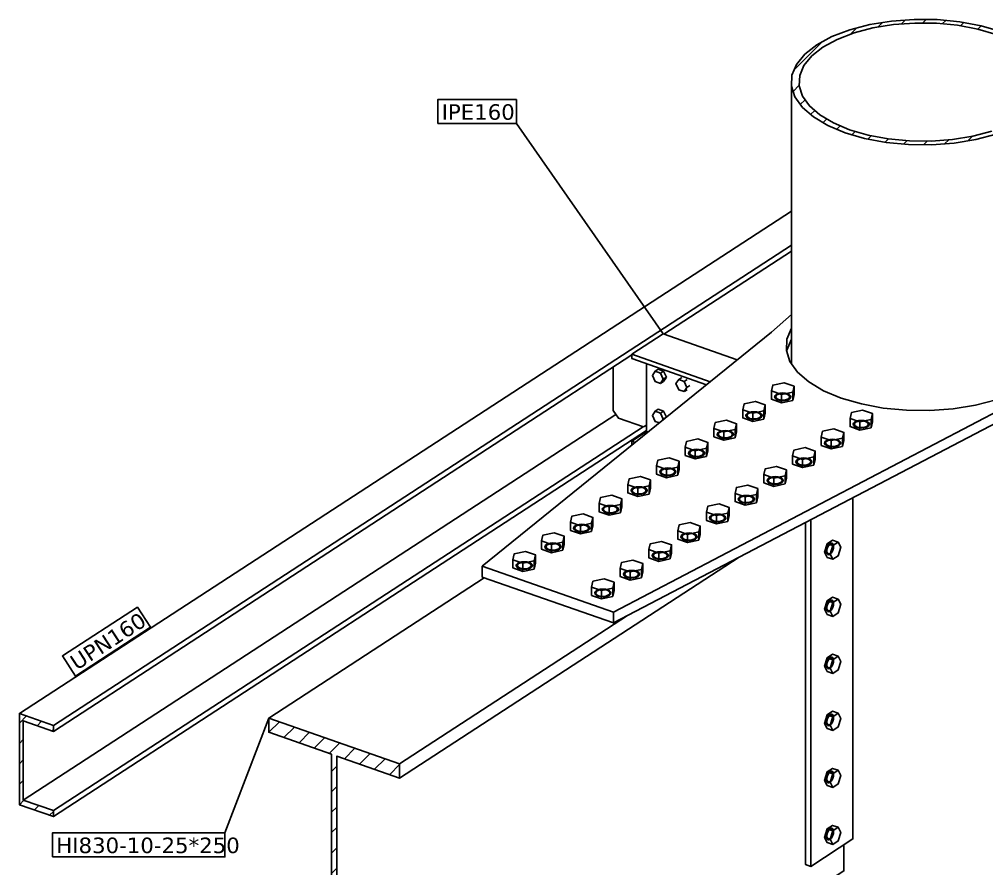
# Model space of a CAD drawing. Header units: millimetres. Extents: x 15962 to 71432, y 9666 to 72266.
# Drawn here: x 27604 to 29095, y 38622 to 39931 of the extents above; entities that cross this region are included whole.
import ezdxf

# ---------------------------------------------------------------- set-up
doc = ezdxf.new("R2010")
doc.units = ezdxf.units.MM
doc.header["$LTSCALE"] = 2
doc.styles.add('Arial Narrow', font='verdana.ttf', dxfattribs={"height": 0.2})

msp = doc.modelspace()

# ---------------------------------------------------------------- hatches: boundary and pattern name
at = {"linetype": 'Continuous'}
h = msp.add_hatch(dxfattribs=at)
h.set_pattern_fill('', scale=7, style=0, pattern_type=0)
h.set_pattern_definition([(45, (29086.616, 39921.609), (-15.7154, 15.7154), [])])
h.paths.add_polyline_path([(29116.8672, 39912.8497), (29086.616, 39921.6089), (29053.6367, 39927.7284), (29018.9313, 39931.0224), (28983.5545, 39931.3907), (28948.5811, 39928.8222), (28915.0738, 39923.3949), (28884.0506, 39915.2737), (28856.4542, 39904.7054), (28833.1231, 39892.011), (28814.7662, 39877.5764), (28801.9412, 39861.84), (28795.0379, 39845.2801), (28794.266, 39828.3997), (28799.6489, 39811.7118), (28811.0231, 39795.7235), (28828.043, 39780.9205), (28850.1915, 39767.7527), (28876.7955, 39756.62), (28907.0468, 39747.8609), (28940.0261, 39741.7413), (28974.7314, 39738.4474), (29010.1082, 39738.079), (29045.0816, 39740.6475), (29078.589, 39746.0748), (29109.6121, 39754.196), (29137.2085, 39764.7644), (29160.5396, 39777.4587), (29178.8965, 39791.8934), (29191.7215, 39807.6297), (29198.6248, 39824.1897), (29199.3967, 39841.07), (29194.0138, 39857.7579), (29182.6396, 39873.7462), (29165.6197, 39888.5492), (29143.4712, 39901.717)])
h.paths.add_polyline_path([(29155.6421, 39885.368), (29171.6559, 39871.4401), (29182.3577, 39856.3969), (29187.4224, 39840.6955), (29186.6961, 39824.813), (29180.2009, 39809.232), (29168.1341, 39794.4259), (29150.8623, 39780.8445), (29128.9104, 39768.9005), (29102.9453, 39758.9569), (29073.756, 39751.3158), (29042.2294, 39746.2093), (29009.3234, 39743.7927), (28976.0378, 39744.1392), (28943.384, 39747.2385), (28912.3542, 39752.9963), (28883.8912, 39761.2377), (28858.8599, 39771.7122), (28838.0207, 39784.1017), (28822.0069, 39798.0296), (28811.305, 39813.0728), (28806.2403, 39828.7742), (28806.9666, 39844.6567), (28813.4618, 39860.2377), (28825.5287, 39875.0439), (28842.8004, 39888.6252), (28864.7524, 39900.5692), (28890.7174, 39910.5128), (28919.9067, 39918.1539), (28951.4334, 39923.2604), (28984.3394, 39925.6771), (29017.6249, 39925.3305), (29050.2787, 39922.2312), (29081.3085, 39916.4734), (29109.7715, 39908.2321), (29134.8029, 39897.7575)])
h = msp.add_hatch(dxfattribs=at)
h.set_pattern_fill('', scale=7, style=0, pattern_type=0)
h.set_pattern_definition([(45, (27604.44, 38721.022), (-15.7154, 15.7154), [])])
h.paths.add_polyline_path([(27604.4398, 38861.6324), (27604.4398, 38721.0217), (27656.8587, 38702.682), (27656.8587, 38711.9096), (27610.4881, 38728.1332), (27610.4881, 38850.2887), (27656.8587, 38834.0652), (27656.8587, 38843.2928)])
h = msp.add_hatch(dxfattribs=at)
h.set_pattern_fill('', scale=7, style=0, pattern_type=0)
h.set_pattern_definition([(45, (27988.857, 38832.595), (-15.71545, 15.71545), [])])
h.paths.add_polyline_path([(27988.8575, 38854.5658), (27988.8575, 38832.5953), (28085.6308, 38798.7375), (28085.6308, 38113.2602), (27988.8575, 38147.118), (27988.8575, 38125.1476), (28190.4686, 38054.6104), (28190.4686, 38076.5808), (28093.6953, 38110.4387), (28093.6953, 38795.916), (28190.4686, 38762.0582), (28190.4686, 38784.0286)])

# ---------------------------------------------------------------- linework, layer by layer
at = {"color": 2, "linetype": 'Continuous'}
for p, q in [((28794.266, 39400.827), (28794.266, 39828.3997)), ((27656.8587, 38843.2928), (28794.266, 39583.4748)), ((28597.7995, 39446.3942), (28794.266, 39574.2472)), ((28596.6439, 39446.8002), (28710.809, 39406.6858)), ((27656.8587, 38834.0652), (28548.1564, 39414.0883)), ((27656.8587, 38711.9096), (28565.8654, 39303.4571)), ((27656.8587, 38702.682), (28570.9219, 39297.5201)), ((28548.1564, 39275.0424), (28548.1564, 39281.1389)), ((28824.0192, 39160.2412), (28824.0192, 38625.9715)), ((28190.4686, 38784.0286), (28541.6895, 39012.59))]:
    msp.add_line(p, q, dxfattribs=at)
at = {"color": 7, "linetype": 'Continuous'}
for p, q in [((28597.2562, 39389.177), (28592.573, 39386.1294)), ((28601.4466, 39379.8016), (28597.2562, 39389.177)), ((28601.4466, 39379.8016), (28596.7634, 39376.754)), ((28620.4822, 39376.3649), (28625.1172, 39379.3812)), ((28628.863, 39373.4327), (28633.4854, 39376.4408)), ((28628.863, 39357.614), (28633.4854, 39360.6221)), ((28637.6696, 39367.0613), (28633.0534, 39364.0573)), ((28796.2023, 39344.1984), (28796.2023, 39356.9588)), ((28796.2023, 39344.1984), (28778.7743, 39340.525)), ((28751.9412, 39315.3078), (28751.9412, 39328.0682)), ((28601.2936, 39318.0492), (28601.4466, 39318.2844)), ((28751.9412, 39315.3078), (28734.5132, 39311.6344)), ((28917.2965, 39301.9592), (28917.2965, 39314.7197)), ((28707.6801, 39286.4172), (28707.6801, 39299.1776)), ((28917.2965, 39301.9592), (28899.8686, 39298.2859)), ((28707.6801, 39286.4172), (28690.2521, 39282.7438)), ((28873.0354, 39273.0686), (28873.0354, 39285.8291)), ((28663.419, 39257.5266), (28663.419, 39270.287)), ((28873.0354, 39273.0686), (28855.6075, 39269.3953)), ((28663.419, 39257.5266), (28645.991, 39253.8532)), ((28828.7743, 39244.1781), (28828.7743, 39256.9385)), ((28619.1579, 39228.636), (28619.1579, 39241.3964)), ((28828.7743, 39244.1781), (28811.3464, 39240.5047)), ((28619.1579, 39228.636), (28601.7299, 39224.9626)), ((28784.5132, 39215.2875), (28784.5132, 39228.0479)), ((28574.8967, 39199.7454), (28574.8967, 39212.5059)), ((28784.5132, 39215.2875), (28767.0852, 39211.6141)), ((28574.8967, 39199.7454), (28557.4688, 39196.072)), ((28740.2521, 39186.3969), (28740.2521, 39199.1573)), ((28530.6356, 39170.8548), (28530.6356, 39183.6153)), ((28740.2521, 39186.3969), (28722.8241, 39182.7235)), ((28530.6356, 39170.8548), (28513.2077, 39167.1815)), ((28695.991, 39157.5063), (28695.991, 39170.2667)), ((28486.3745, 39141.9642), (28486.3745, 39154.7247)), ((28695.991, 39157.5063), (28678.563, 39153.8329)), ((28486.3745, 39141.9642), (28468.9466, 39138.2909)), ((28651.7299, 39128.6157), (28651.7299, 39141.3761)), ((28442.1134, 39113.0737), (28442.1134, 39125.8341)), ((28651.7299, 39128.6157), (28634.3019, 39124.9423)), ((28442.1134, 39113.0737), (28424.6855, 39109.4003)), ((28607.4688, 39099.7251), (28590.0408, 39096.0517)), ((28607.4688, 39099.7251), (28607.4688, 39112.4855)), ((28853.9073, 39107.0673), (28858.0041, 39099.1875)), ((28397.8523, 39084.1831), (28380.4244, 39080.5097)), ((28397.8523, 39084.1831), (28397.8523, 39096.9435)), ((28563.2077, 39070.8345), (28545.7797, 39067.1611)), ((28563.2077, 39070.8345), (28563.2077, 39083.5949)), ((28518.9466, 39041.9439), (28518.9466, 39054.7043)), ((28518.9466, 39041.9439), (28501.5186, 39038.2705)), ((28853.9073, 39019.1856), (28858.0041, 39011.3058)), ((28853.9073, 38931.3039), (28858.0041, 38923.4241)), ((28853.9073, 38843.4222), (28858.0041, 38835.5424)), ((28853.9073, 38755.5405), (28858.0041, 38747.6607)), ((28853.9073, 38667.6588), (28858.0041, 38659.779))]:
    msp.add_line(p, q, dxfattribs=at)
at = {"color": 2, "linetype": 'Continuous'}
for points in [[(29109.6121, 39754.196), (29078.589, 39746.0748), (29045.0816, 39740.6475), (29010.1082, 39738.079), (28974.7314, 39738.4474), (28940.0261, 39741.7413), (28907.0468, 39747.8609), (28876.7955, 39756.62), (28850.1915, 39767.7527), (28828.043, 39780.9205), (28811.0231, 39795.7235), (28799.6489, 39811.7118), (28794.266, 39828.3997), (28795.0379, 39845.2801), (28801.9412, 39861.84), (28814.7662, 39877.5764), (28833.1231, 39892.011), (28856.4542, 39904.7054), (28884.0506, 39915.2737), (28915.0738, 39923.3949), (28948.5811, 39928.8222), (28983.5545, 39931.3907), (29018.9313, 39931.0224), (29053.6367, 39927.7284), (29086.616, 39921.6089), (29116.8672, 39912.8497)], [(29109.7715, 39908.2321), (29081.3085, 39916.4734), (29050.2787, 39922.2312), (29017.6249, 39925.3305), (28984.3394, 39925.6771), (28951.4334, 39923.2604), (28919.9067, 39918.1539), (28890.7174, 39910.5128), (28864.7524, 39900.5692), (28842.8004, 39888.6252), (28825.5287, 39875.0439), (28813.4618, 39860.2377), (28806.9666, 39844.6567), (28806.2403, 39828.7742), (28811.305, 39813.0728), (28822.0069, 39798.0296), (28838.0207, 39784.1017), (28858.8599, 39771.7122), (28883.8912, 39761.2377), (28912.3542, 39752.9963), (28943.384, 39747.2385), (28976.0378, 39744.1392), (29009.3234, 39743.7927), (29042.2294, 39746.2093), (29073.756, 39751.3158), (29102.9453, 39758.9569)], [(29199.3967, 39694.6568), (29468.4008, 39837.3622), (29670.012, 39766.825), (29179.526, 39362.8596), (28519.7808, 39017.8298), (28519.7808, 39001.1323), (29179.526, 39346.1621)], [(28519.7808, 39017.8298), (28317.7174, 39088.5357), (28763.3085, 39449.1765), (28794.266, 39476.2754)], [(28596.6439, 39446.8002), (28548.1564, 39415.2464), (28668.9464, 39372.8042)], [(28794.266, 39455.2378), (28787.2593, 39438.4299), (28786.4684, 39421.1337), (28791.9839, 39404.0348), (28803.6383, 39387.6527), (28821.0774, 39372.4851), (28843.7713, 39358.9929), (28871.0306, 39347.5861), (28902.027, 39338.6112), (28935.8186, 39332.3409), (28971.3787, 39328.9658), (29007.6269, 39328.5884), (29043.4617, 39331.2202), (29077.7944, 39336.7812), (29109.5817, 39345.1024), (29137.8578, 39355.931), (29161.7635, 39368.938), (29180.5726, 39383.7282), (29193.7134, 39399.8522), (29200.7868, 39416.82), (29201.5777, 39434.1161), (29199.3967, 39440.8775)], [(28787.1371, 39419.0605), (28787.2593, 39421.7323), (28794.266, 39438.5403)], [(28548.1564, 39415.2464), (28548.1564, 39408.7431), (28663.3436, 39368.2696)], [(28570.9219, 39400.744), (28570.9219, 39295.9538), (28573.0637, 39295.2012)], [(28570.9219, 39305.7024), (28566.2686, 39303.316), (28527.5593, 39316.8592), (28519.4948, 39328.4688), (28519.4948, 39395.4365)], [(28570.9219, 39295.9538), (28548.1564, 39281.1389), (28553.4087, 39279.2934)], [(28815.9548, 39156.0237), (28815.9548, 38628.793), (28824.0192, 38625.9715), (28889.0633, 38668.2998), (28889.0633, 39194.2576)], [(28519.7808, 39001.1323), (28317.7174, 39071.8382), (28317.7174, 39088.5357)], [(28190.4686, 38762.0582), (28093.6953, 38795.916), (28093.6953, 38110.4387), (28190.4686, 38076.5808), (28190.4686, 38054.6104), (27988.8575, 38125.1476), (27988.8575, 38147.118), (28085.6308, 38113.2602), (28085.6308, 38798.7375), (27988.8575, 38832.5953), (27988.8575, 38854.5658), (28320.9779, 39070.6973)], [(27610.4881, 38728.1332), (27610.4881, 38850.2887), (27656.8587, 38834.0652), (27656.8587, 38843.2928), (27604.4398, 38861.6324)], [(28093.6953, 38110.4387), (28875.0858, 38618.9383), (28875.0858, 38659.2037)]]:
    msp.add_lwpolyline(points, dxfattribs=at)
at = {"color": 7, "linetype": 'Continuous'}
for points in [[(28592.573, 39370.3107), (28584.1922, 39373.2429), (28580.0018, 39382.6183), (28584.1922, 39389.0616), (28592.573, 39386.1294), (28596.7634, 39376.754)], [(28628.863, 39357.614), (28620.4822, 39360.5462), (28616.2918, 39369.9216), (28620.4822, 39376.3649), (28628.863, 39373.4327), (28633.0534, 39364.0573)], [(28778.7743, 39353.2854), (28763.3933, 39358.6505), (28765.4402, 39367.689), (28782.8682, 39371.3624), (28798.2492, 39365.9973), (28796.2023, 39356.9588)], [(28788.1981, 39354.3786), (28790.9554, 39353.0552), (28792.7207, 39351.39), (28793.3212, 39349.546), (28792.6981, 39347.7038), (28790.9124, 39346.0436), (28788.139, 39344.7279), (28784.6492, 39343.8856), (28780.7847, 39343.599), (28776.9238, 39343.8963), (28773.4444, 39344.7484), (28770.6871, 39346.0718), (28768.9218, 39347.7369), (28768.3213, 39349.5809), (28768.9444, 39351.4232), (28770.7301, 39353.0834), (28773.5035, 39354.3991), (28776.9933, 39355.2414), (28780.8578, 39355.5279), (28784.7187, 39355.2306)], [(28785.2659, 39344.7623), (28779.6395, 39344.3451), (28774.3296, 39345.3262), (28770.7592, 39347.4427), (28769.8849, 39350.1274), (28771.941, 39352.661), (28776.3765, 39354.3647), (28782.003, 39354.7818), (28787.3129, 39353.8008), (28790.8833, 39351.6843), (28791.7576, 39348.9996), (28789.7015, 39346.4659)], [(28734.5132, 39324.3948), (28719.1322, 39329.7599), (28721.1791, 39338.7984), (28738.6071, 39342.4718), (28753.9881, 39337.1067), (28751.9412, 39328.0682)], [(28743.937, 39325.488), (28746.6943, 39324.1646), (28748.4596, 39322.4994), (28749.0601, 39320.6555), (28748.437, 39318.8132), (28746.6513, 39317.153), (28743.8779, 39315.8373), (28740.3881, 39314.995), (28736.5236, 39314.7084), (28732.6627, 39315.0057), (28729.1833, 39315.8578), (28726.426, 39317.1812), (28724.6607, 39318.8464), (28724.0602, 39320.6903), (28724.6833, 39322.5326), (28726.4689, 39324.1928), (28729.2424, 39325.5085), (28732.7322, 39326.3508), (28736.5967, 39326.6373), (28740.4576, 39326.34)], [(28741.0048, 39315.8717), (28735.3783, 39315.4545), (28730.0685, 39316.4356), (28726.4981, 39318.5521), (28725.6238, 39321.2368), (28727.6799, 39323.7704), (28732.1154, 39325.4741), (28737.7419, 39325.8913), (28743.0518, 39324.9102), (28746.6222, 39322.7937), (28747.4965, 39320.109), (28745.4404, 39317.5754)], [(28899.8686, 39311.0463), (28884.4875, 39316.4114), (28886.5345, 39325.4498), (28903.9624, 39329.1232), (28919.3435, 39323.7581), (28917.2965, 39314.7197)], [(28690.2521, 39295.5042), (28674.8711, 39300.8693), (28676.918, 39309.9078), (28694.346, 39313.5812), (28709.727, 39308.2161), (28707.6801, 39299.1776)], [(28909.2923, 39312.1394), (28912.0496, 39310.816), (28913.8149, 39309.1509), (28914.4154, 39307.3069), (28913.7924, 39305.4646), (28912.0067, 39303.8044), (28909.2332, 39302.4887), (28905.7434, 39301.6464), (28901.8789, 39301.3599), (28898.018, 39301.6572), (28894.5386, 39302.5092), (28891.7813, 39303.8326), (28890.016, 39305.4978), (28889.4155, 39307.3418), (28890.0386, 39309.184), (28891.8243, 39310.8443), (28894.5978, 39312.1599), (28898.0876, 39313.0023), (28901.952, 39313.2888), (28905.8129, 39312.9915)], [(28906.3602, 39302.5231), (28900.7337, 39302.106), (28895.4239, 39303.087), (28891.8535, 39305.2035), (28890.9792, 39307.8882), (28893.0352, 39310.4219), (28897.4708, 39312.1255), (28903.0973, 39312.5427), (28908.4071, 39311.5616), (28911.9775, 39309.4452), (28912.8518, 39306.7604), (28910.7957, 39304.2268)], [(28699.6759, 39296.5974), (28702.4332, 39295.274), (28704.1985, 39293.6088), (28704.799, 39291.7649), (28704.1759, 39289.9226), (28702.3902, 39288.2624), (28699.6167, 39286.9467), (28696.127, 39286.1044), (28692.2625, 39285.8178), (28688.4016, 39286.1151), (28684.9222, 39286.9672), (28682.1649, 39288.2906), (28680.3996, 39289.9558), (28679.7991, 39291.7997), (28680.4222, 39293.642), (28682.2078, 39295.3022), (28684.9813, 39296.6179), (28688.4711, 39297.4602), (28692.3356, 39297.7468), (28696.1965, 39297.4494)], [(28696.7437, 39286.9811), (28691.1172, 39286.5639), (28685.8074, 39287.545), (28682.237, 39289.6615), (28681.3627, 39292.3462), (28683.4188, 39294.8798), (28687.8543, 39296.5835), (28693.4808, 39297.0007), (28698.7907, 39296.0196), (28702.3611, 39293.9031), (28703.2354, 39291.2184), (28701.1793, 39288.6848)], [(28855.6075, 39282.1557), (28840.2264, 39287.5208), (28842.2734, 39296.5593), (28859.7013, 39300.2326), (28875.0823, 39294.8675), (28873.0354, 39285.8291)], [(28645.991, 39266.6137), (28630.61, 39271.9787), (28632.6569, 39281.0172), (28650.0848, 39284.6906), (28665.4659, 39279.3255), (28663.419, 39270.287)], [(28865.0312, 39283.2488), (28867.7885, 39281.9255), (28869.5538, 39280.2603), (28870.1543, 39278.4163), (28869.5312, 39276.574), (28867.7456, 39274.9138), (28864.9721, 39273.5981), (28861.4823, 39272.7558), (28857.6178, 39272.4693), (28853.7569, 39272.7666), (28850.2775, 39273.6186), (28847.5202, 39274.942), (28845.7549, 39276.6072), (28845.1544, 39278.4512), (28845.7775, 39280.2934), (28847.5632, 39281.9537), (28850.3367, 39283.2693), (28853.8264, 39284.1117), (28857.6909, 39284.3982), (28861.5518, 39284.1009)], [(28862.0991, 39273.6325), (28856.4726, 39273.2154), (28851.1628, 39274.1965), (28847.5923, 39276.3129), (28846.7181, 39278.9976), (28848.7741, 39281.5313), (28853.2097, 39283.2349), (28858.8362, 39283.6521), (28864.146, 39282.671), (28867.7164, 39280.5546), (28868.5907, 39277.8698), (28866.5346, 39275.3362)], [(28655.4148, 39267.7068), (28658.1721, 39266.3834), (28659.9374, 39264.7182), (28660.5379, 39262.8743), (28659.9148, 39261.032), (28658.1291, 39259.3718), (28655.3556, 39258.0561), (28651.8659, 39257.2138), (28648.0014, 39256.9272), (28644.1405, 39257.2246), (28640.6611, 39258.0766), (28637.9038, 39259.4), (28636.1385, 39261.0652), (28635.538, 39262.9091), (28636.1611, 39264.7514), (28637.9467, 39266.4116), (28640.7202, 39267.7273), (28644.21, 39268.5696), (28648.0745, 39268.8562), (28651.9354, 39268.5589)], [(28652.4826, 39258.0905), (28646.8561, 39257.6733), (28641.5463, 39258.6544), (28637.9759, 39260.7709), (28637.1016, 39263.4556), (28639.1577, 39265.9892), (28643.5932, 39267.6929), (28649.2197, 39268.1101), (28654.5296, 39267.129), (28658.1, 39265.0125), (28658.9743, 39262.3278), (28656.9182, 39259.7942)], [(28811.3464, 39253.2651), (28795.9653, 39258.6302), (28798.0122, 39267.6687), (28815.4402, 39271.342), (28830.8212, 39265.977), (28828.7743, 39256.9385)], [(28601.7299, 39237.7231), (28586.3489, 39243.0882), (28588.3958, 39252.1266), (28605.8237, 39255.8), (28621.2048, 39250.4349), (28619.1579, 39241.3964)], [(28820.7701, 39254.3582), (28823.5274, 39253.0349), (28825.2927, 39251.3697), (28825.8932, 39249.5257), (28825.2701, 39247.6834), (28823.4845, 39246.0232), (28820.711, 39244.7075), (28817.2212, 39243.8652), (28813.3567, 39243.5787), (28809.4958, 39243.876), (28806.0164, 39244.728), (28803.2591, 39246.0514), (28801.4938, 39247.7166), (28800.8933, 39249.5606), (28801.5164, 39251.4029), (28803.3021, 39253.0631), (28806.0756, 39254.3787), (28809.5653, 39255.2211), (28813.4298, 39255.5076), (28817.2907, 39255.2103)], [(28817.838, 39244.742), (28812.2115, 39244.3248), (28806.9017, 39245.3059), (28803.3312, 39247.4223), (28802.4569, 39250.1071), (28804.513, 39252.6407), (28808.9486, 39254.3443), (28814.5751, 39254.7615), (28819.8849, 39253.7804), (28823.4553, 39251.664), (28824.3296, 39248.9792), (28822.2735, 39246.4456)], [(28611.1537, 39238.8162), (28613.911, 39237.4928), (28615.6763, 39235.8276), (28616.2768, 39233.9837), (28615.6537, 39232.1414), (28613.868, 39230.4812), (28611.0945, 39229.1655), (28607.6048, 39228.3232), (28603.7403, 39228.0367), (28599.8794, 39228.334), (28596.4, 39229.186), (28593.6427, 39230.5094), (28591.8774, 39232.1746), (28591.2769, 39234.0186), (28591.9, 39235.8608), (28593.6856, 39237.521), (28596.4591, 39238.8367), (28599.9489, 39239.679), (28603.8134, 39239.9656), (28607.6743, 39239.6683)], [(28608.2215, 39229.1999), (28602.595, 39228.7827), (28597.2852, 39229.7638), (28593.7148, 39231.8803), (28592.8405, 39234.565), (28594.8966, 39237.0987), (28599.3321, 39238.8023), (28604.9586, 39239.2195), (28610.2684, 39238.2384), (28613.8389, 39236.1219), (28614.7131, 39233.4372), (28612.6571, 39230.9036)], [(28767.0852, 39224.3745), (28751.7042, 39229.7396), (28753.7511, 39238.7781), (28771.1791, 39242.4515), (28786.5601, 39237.0864), (28784.5132, 39228.0479)], [(28557.4688, 39208.8325), (28542.0877, 39214.1976), (28544.1347, 39223.236), (28561.5626, 39226.9094), (28576.9437, 39221.5443), (28574.8967, 39212.5059)], [(28776.509, 39225.4677), (28779.2663, 39224.1443), (28781.0316, 39222.4791), (28781.6321, 39220.6351), (28781.009, 39218.7929), (28779.2234, 39217.1326), (28776.4499, 39215.817), (28772.9601, 39214.9746), (28769.0956, 39214.6881), (28765.2347, 39214.9854), (28761.7553, 39215.8375), (28758.998, 39217.1608), (28757.2327, 39218.826), (28756.6322, 39220.67), (28757.2553, 39222.5123), (28759.041, 39224.1725), (28761.8145, 39225.4882), (28765.3042, 39226.3305), (28769.1687, 39226.617), (28773.0296, 39226.3197)], [(28773.5769, 39215.8514), (28767.9504, 39215.4342), (28762.6405, 39216.4153), (28759.0701, 39218.5317), (28758.1958, 39221.2165), (28760.2519, 39223.7501), (28764.6875, 39225.4537), (28770.314, 39225.8709), (28775.6238, 39224.8898), (28779.1942, 39222.7734), (28780.0685, 39220.0887), (28778.0124, 39217.555)], [(28566.8926, 39209.9256), (28569.6499, 39208.6022), (28571.4152, 39206.9371), (28572.0157, 39205.0931), (28571.3926, 39203.2508), (28569.6069, 39201.5906), (28566.8334, 39200.2749), (28563.3436, 39199.4326), (28559.4792, 39199.1461), (28555.6183, 39199.4434), (28552.1389, 39200.2954), (28549.3816, 39201.6188), (28547.6163, 39203.284), (28547.0158, 39205.128), (28547.6388, 39206.9702), (28549.4245, 39208.6305), (28552.198, 39209.9461), (28555.6878, 39210.7885), (28559.5523, 39211.075), (28563.4132, 39210.7777)], [(28563.9604, 39200.3093), (28558.3339, 39199.8922), (28553.0241, 39200.8732), (28549.4537, 39202.9897), (28548.5794, 39205.6744), (28550.6355, 39208.2081), (28555.071, 39209.9117), (28560.6975, 39210.3289), (28566.0073, 39209.3478), (28569.5777, 39207.2314), (28570.452, 39204.5466), (28568.396, 39202.013)], [(28722.8241, 39195.4839), (28707.4431, 39200.849), (28709.49, 39209.8875), (28726.918, 39213.5609), (28742.299, 39208.1958), (28740.2521, 39199.1573)], [(28513.2077, 39179.9419), (28497.8266, 39185.307), (28499.8736, 39194.3454), (28517.3015, 39198.0188), (28532.6826, 39192.6537), (28530.6356, 39183.6153)], [(28732.2479, 39196.5771), (28735.0052, 39195.2537), (28736.7705, 39193.5885), (28737.371, 39191.7445), (28736.7479, 39189.9023), (28734.9623, 39188.242), (28732.1888, 39186.9264), (28728.699, 39186.084), (28724.8345, 39185.7975), (28720.9736, 39186.0948), (28717.4942, 39186.9469), (28714.7369, 39188.2703), (28712.9716, 39189.9354), (28712.3711, 39191.7794), (28712.9942, 39193.6217), (28714.7799, 39195.2819), (28717.5533, 39196.5976), (28721.0431, 39197.4399), (28724.9076, 39197.7264), (28728.7685, 39197.4291)], [(28729.3158, 39186.9608), (28723.6893, 39186.5436), (28718.3794, 39187.5247), (28714.809, 39189.6411), (28713.9347, 39192.3259), (28715.9908, 39194.8595), (28720.4264, 39196.5632), (28726.0529, 39196.9803), (28731.3627, 39195.9993), (28734.9331, 39193.8828), (28735.8074, 39191.1981), (28733.7513, 39188.6644)], [(28522.6315, 39181.035), (28525.3888, 39179.7116), (28527.154, 39178.0465), (28527.7545, 39176.2025), (28527.1315, 39174.3602), (28525.3458, 39172.7), (28522.5723, 39171.3843), (28519.0825, 39170.542), (28515.2181, 39170.2555), (28511.3571, 39170.5528), (28507.8777, 39171.4048), (28505.1204, 39172.7282), (28503.3552, 39174.3934), (28502.7547, 39176.2374), (28503.3777, 39178.0796), (28505.1634, 39179.7399), (28507.9369, 39181.0555), (28511.4267, 39181.8979), (28515.2911, 39182.1844), (28519.1521, 39181.8871)], [(28519.6993, 39171.4187), (28514.0728, 39171.0016), (28508.763, 39171.9826), (28505.1926, 39174.0991), (28504.3183, 39176.7838), (28506.3744, 39179.3175), (28510.8099, 39181.0211), (28516.4364, 39181.4383), (28521.7462, 39180.4572), (28525.3166, 39178.3408), (28526.1909, 39175.656), (28524.1348, 39173.1224)], [(28678.563, 39166.5933), (28663.182, 39171.9584), (28665.2289, 39180.9969), (28682.6569, 39184.6703), (28698.0379, 39179.3052), (28695.991, 39170.2667)], [(28468.9466, 39151.0513), (28453.5655, 39156.4164), (28455.6125, 39165.4549), (28473.0404, 39169.1282), (28488.4215, 39163.7631), (28486.3745, 39154.7247)], [(28687.9868, 39167.6865), (28690.7441, 39166.3631), (28692.5094, 39164.6979), (28693.1099, 39162.8539), (28692.4868, 39161.0117), (28690.7011, 39159.3514), (28687.9277, 39158.0358), (28684.4379, 39157.1934), (28680.5734, 39156.9069), (28676.7125, 39157.2042), (28673.2331, 39158.0563), (28670.4758, 39159.3797), (28668.7105, 39161.0448), (28668.11, 39162.8888), (28668.7331, 39164.7311), (28670.5188, 39166.3913), (28673.2922, 39167.707), (28676.782, 39168.5493), (28680.6465, 39168.8358), (28684.5074, 39168.5385)], [(28685.0547, 39158.0702), (28679.4282, 39157.653), (28674.1183, 39158.6341), (28670.5479, 39160.7505), (28669.6736, 39163.4353), (28671.7297, 39165.9689), (28676.1653, 39167.6726), (28681.7918, 39168.0897), (28687.1016, 39167.1087), (28690.672, 39164.9922), (28691.5463, 39162.3075), (28689.4902, 39159.7738)], [(28478.3703, 39152.1444), (28481.1276, 39150.8211), (28482.8929, 39149.1559), (28483.4934, 39147.3119), (28482.8704, 39145.4696), (28481.0847, 39143.8094), (28478.3112, 39142.4937), (28474.8214, 39141.6514), (28470.9569, 39141.3649), (28467.096, 39141.6622), (28463.6166, 39142.5142), (28460.8593, 39143.8376), (28459.094, 39145.5028), (28458.4935, 39147.3468), (28459.1166, 39149.189), (28460.9023, 39150.8493), (28463.6758, 39152.1649), (28467.1656, 39153.0073), (28471.03, 39153.2938), (28474.8909, 39152.9965)], [(28475.4382, 39142.5282), (28469.8117, 39142.111), (28464.5019, 39143.0921), (28460.9315, 39145.2085), (28460.0572, 39147.8932), (28462.1132, 39150.4269), (28466.5488, 39152.1305), (28472.1753, 39152.5477), (28477.4851, 39151.5666), (28481.0555, 39149.4502), (28481.9298, 39146.7654), (28479.8737, 39144.2318)], [(28634.3019, 39137.7027), (28618.9209, 39143.0678), (28620.9678, 39152.1063), (28638.3958, 39155.7797), (28653.7768, 39150.4146), (28651.7299, 39141.3761)], [(28424.6855, 39122.1607), (28409.3044, 39127.5258), (28411.3514, 39136.5643), (28428.7793, 39140.2377), (28444.1603, 39134.8726), (28442.1134, 39125.8341)], [(28643.7257, 39138.7959), (28646.483, 39137.4725), (28648.2483, 39135.8073), (28648.8488, 39133.9633), (28648.2257, 39132.1211), (28646.44, 39130.4609), (28643.6666, 39129.1452), (28640.1768, 39128.3029), (28636.3123, 39128.0163), (28632.4514, 39128.3136), (28628.972, 39129.1657), (28626.2147, 39130.4891), (28624.4494, 39132.1542), (28623.8489, 39133.9982), (28624.472, 39135.8405), (28626.2577, 39137.5007), (28629.0311, 39138.8164), (28632.5209, 39139.6587), (28636.3854, 39139.9452), (28640.2463, 39139.6479)], [(28640.7936, 39129.1796), (28635.1671, 39128.7624), (28629.8572, 39129.7435), (28626.2868, 39131.86), (28625.4125, 39134.5447), (28627.4686, 39137.0783), (28631.9041, 39138.782), (28637.5306, 39139.1991), (28642.8405, 39138.2181), (28646.4109, 39136.1016), (28647.2852, 39133.4169), (28645.2291, 39130.8832)], [(28434.1092, 39123.2538), (28436.8665, 39121.9305), (28438.6318, 39120.2653), (28439.2323, 39118.4213), (28438.6092, 39116.579), (28436.8236, 39114.9188), (28434.0501, 39113.6032), (28430.5603, 39112.7608), (28426.6958, 39112.4743), (28422.8349, 39112.7716), (28419.3555, 39113.6237), (28416.5982, 39114.947), (28414.8329, 39116.6122), (28414.2324, 39118.4562), (28414.8555, 39120.2985), (28416.6412, 39121.9587), (28419.4147, 39123.2743), (28422.9044, 39124.1167), (28426.7689, 39124.4032), (28430.6298, 39124.1059)], [(28431.1771, 39113.6376), (28425.5506, 39113.2204), (28420.2408, 39114.2015), (28416.6703, 39116.3179), (28415.7961, 39119.0027), (28417.8521, 39121.5363), (28422.2877, 39123.2399), (28427.9142, 39123.6571), (28433.224, 39122.676), (28436.7944, 39120.5596), (28437.6687, 39117.8748), (28435.6126, 39115.3412)], [(28590.0408, 39108.8121), (28574.6598, 39114.1772), (28576.7067, 39123.2157), (28594.1347, 39126.8891), (28609.5157, 39121.524), (28607.4688, 39112.4855)], [(28855.3206, 39124.4486), (28856.8866, 39124.2818), (28858.1293, 39123.2435), (28858.9272, 39121.4354), (28859.2022, 39119.0344), (28858.9272, 39116.2756), (28858.1293, 39113.429), (28856.8866, 39110.7732), (28855.3206, 39108.5683), (28853.5847, 39107.03), (28851.8488, 39106.309), (28850.2829, 39106.4758), (28849.0401, 39107.5141), (28848.2422, 39109.3222), (28847.9673, 39111.7232), (28848.2422, 39114.482), (28849.0401, 39117.3286), (28850.2829, 39119.9844), (28851.8488, 39122.1893), (28853.5847, 39123.7276)], [(28848.8542, 39112.3004), (28849.488, 39116.2281), (28851.2195, 39119.9282), (28853.5847, 39122.4093), (28855.95, 39123.0066), (28857.6814, 39121.5601), (28858.3152, 39118.4572), (28857.6814, 39114.5295), (28855.95, 39110.8294), (28853.5847, 39108.3483), (28851.2195, 39107.751), (28849.488, 39109.1975)], [(28380.4244, 39093.2701), (28365.0433, 39098.6352), (28367.0902, 39107.6737), (28384.5182, 39111.3471), (28399.8992, 39105.982), (28397.8523, 39096.9435)], [(28599.4646, 39109.9053), (28602.2219, 39108.5819), (28603.9872, 39106.9167), (28604.5877, 39105.0728), (28603.9646, 39103.2305), (28602.1789, 39101.5703), (28599.4055, 39100.2546), (28595.9157, 39099.4123), (28592.0512, 39099.1257), (28588.1903, 39099.423), (28584.7109, 39100.2751), (28581.9536, 39101.5985), (28580.1883, 39103.2637), (28579.5878, 39105.1076), (28580.2109, 39106.9499), (28581.9966, 39108.6101), (28584.77, 39109.9258), (28588.2598, 39110.7681), (28592.1243, 39111.0546), (28595.9852, 39110.7573)], [(28596.5324, 39100.289), (28590.906, 39099.8718), (28585.5961, 39100.8529), (28582.0257, 39102.9694), (28581.1514, 39105.6541), (28583.2075, 39108.1877), (28587.643, 39109.8914), (28593.2695, 39110.3086), (28598.5794, 39109.3275), (28602.1498, 39107.211), (28603.0241, 39104.5263), (28600.968, 39101.9927)], [(28389.8481, 39094.3633), (28392.6054, 39093.0399), (28394.3707, 39091.3747), (28394.9712, 39089.5307), (28394.3481, 39087.6885), (28392.5625, 39086.0282), (28389.789, 39084.7126), (28386.2992, 39083.8702), (28382.4347, 39083.5837), (28378.5738, 39083.881), (28375.0944, 39084.7331), (28372.3371, 39086.0564), (28370.5718, 39087.7216), (28369.9713, 39089.5656), (28370.5944, 39091.4079), (28372.3801, 39093.0681), (28375.1536, 39094.3838), (28378.6433, 39095.2261), (28382.5078, 39095.5126), (28386.3687, 39095.2153)], [(28386.916, 39084.747), (28381.2895, 39084.3298), (28375.9796, 39085.3109), (28372.4092, 39087.4273), (28371.5349, 39090.1121), (28373.591, 39092.6457), (28378.0266, 39094.3493), (28383.6531, 39094.7665), (28388.9629, 39093.7854), (28392.5333, 39091.669), (28393.4076, 39088.9843), (28391.3515, 39086.4506)], [(28545.7797, 39079.9215), (28530.3987, 39085.2866), (28532.4456, 39094.3251), (28549.8736, 39097.9985), (28565.2546, 39092.6334), (28563.2077, 39083.5949)], [(28501.5186, 39051.031), (28486.1376, 39056.396), (28488.1845, 39065.4345), (28505.6125, 39069.1079), (28520.9935, 39063.7428), (28518.9466, 39054.7043)], [(28555.2035, 39081.0147), (28557.9608, 39079.6913), (28559.7261, 39078.0261), (28560.3266, 39076.1822), (28559.7035, 39074.3399), (28557.9178, 39072.6797), (28555.1444, 39071.364), (28551.6546, 39070.5217), (28547.7901, 39070.2351), (28543.9292, 39070.5325), (28540.4498, 39071.3845), (28537.6925, 39072.7079), (28535.9272, 39074.3731), (28535.3267, 39076.217), (28535.9498, 39078.0593), (28537.7354, 39079.7195), (28540.5089, 39081.0352), (28543.9987, 39081.8775), (28547.8632, 39082.1641), (28551.7241, 39081.8667)], [(28552.2713, 39071.3984), (28546.6448, 39070.9812), (28541.335, 39071.9623), (28537.7646, 39074.0788), (28536.8903, 39076.7635), (28538.9464, 39079.2971), (28543.3819, 39081.0008), (28549.0084, 39081.418), (28554.3183, 39080.4369), (28557.8887, 39078.3204), (28558.763, 39075.6357), (28556.7069, 39073.1021)], [(28510.9424, 39052.1241), (28513.6997, 39050.8007), (28515.465, 39049.1355), (28516.0655, 39047.2916), (28515.4424, 39045.4493), (28513.6567, 39043.7891), (28510.8832, 39042.4734), (28507.3935, 39041.6311), (28503.529, 39041.3445), (28499.6681, 39041.6419), (28496.1887, 39042.4939), (28493.4314, 39043.8173), (28491.6661, 39045.4825), (28491.0656, 39047.3264), (28491.6887, 39049.1687), (28493.4743, 39050.8289), (28496.2478, 39052.1446), (28499.7376, 39052.9869), (28503.6021, 39053.2735), (28507.463, 39052.9762)], [(28508.0102, 39042.5078), (28502.3837, 39042.0906), (28497.0739, 39043.0717), (28493.5035, 39045.1882), (28492.6292, 39047.8729), (28494.6853, 39050.4065), (28499.1208, 39052.1102), (28504.7473, 39052.5274), (28510.0572, 39051.5463), (28513.6276, 39049.4298), (28514.5019, 39046.7451), (28512.4458, 39044.2115)], [(28855.3206, 39036.5669), (28856.8866, 39036.4001), (28858.1293, 39035.3618), (28858.9272, 39033.5537), (28859.2022, 39031.1527), (28858.9272, 39028.3939), (28858.1293, 39025.5473), (28856.8866, 39022.8915), (28855.3206, 39020.6866), (28853.5847, 39019.1483), (28851.8488, 39018.4273), (28850.2829, 39018.5941), (28849.0401, 39019.6324), (28848.2422, 39021.4405), (28847.9673, 39023.8415), (28848.2422, 39026.6003), (28849.0401, 39029.4469), (28850.2829, 39032.1027), (28851.8488, 39034.3076), (28853.5847, 39035.8459)], [(28848.8542, 39024.4187), (28849.488, 39028.3464), (28851.2195, 39032.0465), (28853.5847, 39034.5276), (28855.95, 39035.1249), (28857.6814, 39033.6783), (28858.3152, 39030.5755), (28857.6814, 39026.6478), (28855.95, 39022.9477), (28853.5847, 39020.4666), (28851.2195, 39019.8693), (28849.488, 39021.3158)], [(28855.3206, 38948.6852), (28856.8866, 38948.5184), (28858.1293, 38947.4801), (28858.9272, 38945.672), (28859.2022, 38943.271), (28858.9272, 38940.5122), (28858.1293, 38937.6656), (28856.8866, 38935.0098), (28855.3206, 38932.8049), (28853.5847, 38931.2666), (28851.8488, 38930.5456), (28850.2829, 38930.7124), (28849.0401, 38931.7506), (28848.2422, 38933.5588), (28847.9673, 38935.9598), (28848.2422, 38938.7186), (28849.0401, 38941.5652), (28850.2829, 38944.2209), (28851.8488, 38946.4259), (28853.5847, 38947.9641)], [(28848.8542, 38936.537), (28849.488, 38940.4647), (28851.2195, 38944.1648), (28853.5847, 38946.6459), (28855.95, 38947.2432), (28857.6814, 38945.7966), (28858.3152, 38942.6938), (28857.6814, 38938.7661), (28855.95, 38935.066), (28853.5847, 38932.5848), (28851.2195, 38931.9875), (28849.488, 38933.4341)], [(28855.3206, 38860.8035), (28856.8866, 38860.6367), (28858.1293, 38859.5984), (28858.9272, 38857.7903), (28859.2022, 38855.3893), (28858.9272, 38852.6305), (28858.1293, 38849.7838), (28856.8866, 38847.1281), (28855.3206, 38844.9232), (28853.5847, 38843.3849), (28851.8488, 38842.6639), (28850.2829, 38842.8307), (28849.0401, 38843.8689), (28848.2422, 38845.6771), (28847.9673, 38848.078), (28848.2422, 38850.8369), (28849.0401, 38853.6835), (28850.2829, 38856.3392), (28851.8488, 38858.5442), (28853.5847, 38860.0824)], [(28848.8542, 38848.6552), (28849.488, 38852.5829), (28851.2195, 38856.2831), (28853.5847, 38858.7642), (28855.95, 38859.3615), (28857.6814, 38857.9149), (28858.3152, 38854.8121), (28857.6814, 38850.8844), (28855.95, 38847.1843), (28853.5847, 38844.7031), (28851.2195, 38844.1058), (28849.488, 38845.5524)], [(28855.3206, 38772.9217), (28856.8866, 38772.755), (28858.1293, 38771.7167), (28858.9272, 38769.9086), (28859.2022, 38767.5076), (28858.9272, 38764.7487), (28858.1293, 38761.9021), (28856.8866, 38759.2464), (28855.3206, 38757.0415), (28853.5847, 38755.5032), (28851.8488, 38754.7822), (28850.2829, 38754.9489), (28849.0401, 38755.9872), (28848.2422, 38757.7953), (28847.9673, 38760.1963), (28848.2422, 38762.9552), (28849.0401, 38765.8018), (28850.2829, 38768.4575), (28851.8488, 38770.6625), (28853.5847, 38772.2007)], [(28848.8542, 38760.7735), (28849.488, 38764.7012), (28851.2195, 38768.4014), (28853.5847, 38770.8825), (28855.95, 38771.4798), (28857.6814, 38770.0332), (28858.3152, 38766.9304), (28857.6814, 38763.0027), (28855.95, 38759.3025), (28853.5847, 38756.8214), (28851.2195, 38756.2241), (28849.488, 38757.6707)], [(28855.3206, 38685.04), (28856.8866, 38684.8733), (28858.1293, 38683.835), (28858.9272, 38682.0269), (28859.2022, 38679.6259), (28858.9272, 38676.867), (28858.1293, 38674.0204), (28856.8866, 38671.3647), (28855.3206, 38669.1597), (28853.5847, 38667.6215), (28851.8488, 38666.9005), (28850.2829, 38667.0672), (28849.0401, 38668.1055), (28848.2422, 38669.9136), (28847.9673, 38672.3146), (28848.2422, 38675.0735), (28849.0401, 38677.9201), (28850.2829, 38680.5758), (28851.8488, 38682.7807), (28853.5847, 38684.319)], [(28848.8542, 38672.8918), (28849.488, 38676.8195), (28851.2195, 38680.5197), (28853.5847, 38683.0008), (28855.95, 38683.5981), (28857.6814, 38682.1515), (28858.3152, 38679.0487), (28857.6814, 38675.121), (28855.95, 38671.4208), (28853.5847, 38668.9397), (28851.2195, 38668.3424), (28849.488, 38669.789)]]:
    msp.add_lwpolyline(points, close=True, dxfattribs=at)
for points in [[(28597.2562, 39389.177), (28588.8754, 39392.1092), (28584.1922, 39389.0616)], [(28601.4466, 39379.8016), (28597.2562, 39373.3583), (28592.573, 39370.3107)], [(28778.7743, 39353.2854), (28778.7743, 39340.525), (28763.3933, 39345.8901), (28763.3933, 39358.6505)], [(28796.2023, 39344.1984), (28798.2492, 39353.2369), (28798.2492, 39365.9973)], [(28590.6772, 39309.4568), (28584.1922, 39311.7257), (28580.0018, 39321.1011), (28584.1922, 39327.5444), (28592.573, 39324.6122), (28596.7634, 39315.2368), (28595.5906, 39313.4334)], [(28597.2562, 39327.6598), (28588.8754, 39330.592), (28584.1922, 39327.5444)], [(28592.573, 39324.6122), (28597.2562, 39327.6598), (28601.4466, 39318.2844), (28596.7634, 39315.2368)], [(28734.5132, 39324.3948), (28734.5132, 39311.6344), (28719.1322, 39316.9995), (28719.1322, 39329.7599)], [(28751.9412, 39315.3078), (28753.9881, 39324.3463), (28753.9881, 39337.1067)], [(28917.2965, 39301.9592), (28919.3435, 39310.9977), (28919.3435, 39323.7581)], [(28707.6801, 39286.4172), (28709.727, 39295.4557), (28709.727, 39308.2161)], [(28899.8686, 39311.0463), (28899.8686, 39298.2859), (28884.4875, 39303.6509), (28884.4875, 39316.4114)], [(28690.2521, 39295.5042), (28690.2521, 39282.7438), (28674.8711, 39288.1089), (28674.8711, 39300.8693)], [(28873.0354, 39273.0686), (28875.0823, 39282.1071), (28875.0823, 39294.8675)], [(28663.419, 39257.5266), (28665.4659, 39266.5651), (28665.4659, 39279.3255)], [(28855.6075, 39282.1557), (28855.6075, 39269.3953), (28840.2264, 39274.7604), (28840.2264, 39287.5208)], [(28645.991, 39266.6137), (28645.991, 39253.8532), (28630.61, 39259.2183), (28630.61, 39271.9787)], [(28828.7743, 39244.1781), (28830.8212, 39253.2165), (28830.8212, 39265.977)], [(28619.1579, 39228.636), (28621.2048, 39237.6745), (28621.2048, 39250.4349)], [(28811.3464, 39253.2651), (28811.3464, 39240.5047), (28795.9653, 39245.8698), (28795.9653, 39258.6302)], [(28601.7299, 39237.7231), (28601.7299, 39224.9626), (28586.3489, 39230.3277), (28586.3489, 39243.0882)], [(28784.5132, 39215.2875), (28786.5601, 39224.3259), (28786.5601, 39237.0864)], [(28574.8967, 39199.7454), (28576.9437, 39208.7839), (28576.9437, 39221.5443)], [(28767.0852, 39224.3745), (28767.0852, 39211.6141), (28751.7042, 39216.9792), (28751.7042, 39229.7396)], [(28557.4688, 39208.8325), (28557.4688, 39196.072), (28542.0877, 39201.4371), (28542.0877, 39214.1976)], [(28740.2521, 39186.3969), (28742.299, 39195.4353), (28742.299, 39208.1958)], [(28530.6356, 39170.8548), (28532.6826, 39179.8933), (28532.6826, 39192.6537)], [(28722.8241, 39195.4839), (28722.8241, 39182.7235), (28707.4431, 39188.0886), (28707.4431, 39200.849)], [(28513.2077, 39179.9419), (28513.2077, 39167.1815), (28497.8266, 39172.5465), (28497.8266, 39185.307)], [(28695.991, 39157.5063), (28698.0379, 39166.5448), (28698.0379, 39179.3052)], [(28486.3745, 39141.9642), (28488.4215, 39151.0027), (28488.4215, 39163.7631)], [(28678.563, 39166.5933), (28678.563, 39153.8329), (28663.182, 39159.198), (28663.182, 39171.9584)], [(28468.9466, 39151.0513), (28468.9466, 39138.2909), (28453.5655, 39143.656), (28453.5655, 39156.4164)], [(28651.7299, 39128.6157), (28653.7768, 39137.6542), (28653.7768, 39150.4146)], [(28442.1134, 39113.0737), (28444.1603, 39122.1121), (28444.1603, 39134.8726)], [(28634.3019, 39137.7027), (28634.3019, 39124.9423), (28618.9209, 39130.3074), (28618.9209, 39143.0678)], [(28424.6855, 39122.1607), (28424.6855, 39109.4003), (28409.3044, 39114.7654), (28409.3044, 39127.5258)], [(28590.0408, 39108.8121), (28590.0408, 39096.0517), (28574.6598, 39101.4168), (28574.6598, 39114.1772)], [(28607.4688, 39099.7251), (28609.5157, 39108.7636), (28609.5157, 39121.524)], [(28858.0041, 39120.2791), (28866.1975, 39125.6111), (28857.6814, 39128.5906), (28849.488, 39123.2586), (28845.3913, 39110.0468), (28849.488, 39102.167), (28858.0041, 39099.1875), (28866.1975, 39104.5195), (28870.2942, 39117.7313), (28866.1975, 39125.6111)], [(28849.488, 39123.2586), (28858.0041, 39120.2791), (28853.9073, 39107.0673), (28845.3913, 39110.0468)], [(28397.8523, 39084.1831), (28399.8992, 39093.2215), (28399.8992, 39105.982)], [(28380.4244, 39093.2701), (28380.4244, 39080.5097), (28365.0433, 39085.8748), (28365.0433, 39098.6352)], [(28545.7797, 39079.9215), (28545.7797, 39067.1611), (28530.3987, 39072.5262), (28530.3987, 39085.2866)], [(28563.2077, 39070.8345), (28565.2546, 39079.873), (28565.2546, 39092.6334)], [(28501.5186, 39051.031), (28501.5186, 39038.2705), (28486.1376, 39043.6356), (28486.1376, 39056.396)], [(28518.9466, 39041.9439), (28520.9935, 39050.9824), (28520.9935, 39063.7428)], [(28858.0041, 39032.3974), (28866.1975, 39037.7294), (28857.6814, 39040.7089), (28849.488, 39035.3769), (28845.3913, 39022.1651), (28849.488, 39014.2853), (28858.0041, 39011.3058), (28866.1975, 39016.6378), (28870.2942, 39029.8496), (28866.1975, 39037.7294)], [(28849.488, 39035.3769), (28858.0041, 39032.3974), (28853.9073, 39019.1856), (28845.3913, 39022.1651)], [(28858.0041, 38944.5157), (28866.1975, 38949.8477), (28857.6814, 38952.8272), (28849.488, 38947.4952), (28845.3913, 38934.2834), (28849.488, 38926.4036), (28858.0041, 38923.4241), (28866.1975, 38928.7561), (28870.2942, 38941.9679), (28866.1975, 38949.8477)], [(28849.488, 38947.4952), (28858.0041, 38944.5157), (28853.9073, 38931.3039), (28845.3913, 38934.2834)], [(28858.0041, 38856.634), (28866.1975, 38861.966), (28857.6814, 38864.9455), (28849.488, 38859.6135), (28845.3913, 38846.4017), (28849.488, 38838.5219), (28858.0041, 38835.5424), (28866.1975, 38840.8744), (28870.2942, 38854.0862), (28866.1975, 38861.966)], [(28849.488, 38859.6135), (28858.0041, 38856.634), (28853.9073, 38843.4222), (28845.3913, 38846.4017)], [(28858.0041, 38768.7523), (28866.1975, 38774.0843), (28857.6814, 38777.0637), (28849.488, 38771.7318), (28845.3913, 38758.52), (28849.488, 38750.6402), (28858.0041, 38747.6607), (28866.1975, 38752.9926), (28870.2942, 38766.2044), (28866.1975, 38774.0843)], [(28849.488, 38771.7318), (28858.0041, 38768.7523), (28853.9073, 38755.5405), (28845.3913, 38758.52)], [(28858.0041, 38680.8706), (28866.1975, 38686.2025), (28857.6814, 38689.182), (28849.488, 38683.8501), (28845.3913, 38670.6383), (28849.488, 38662.7585), (28858.0041, 38659.779), (28866.1975, 38665.1109), (28870.2942, 38678.3227), (28866.1975, 38686.2025)], [(28849.488, 38683.8501), (28858.0041, 38680.8706), (28853.9073, 38667.6588), (28845.3913, 38670.6383)]]:
    msp.add_lwpolyline(points, dxfattribs=at)

# ---------------------------------------------------------------- wipeouts: each hides what was drawn before it
at = {"color": 0}
for points in [[(28364.498, 39776.6355), (28364.498, 39801.6355), (28255.2206, 39801.6355), (28255.2206, 39776.6355)], [(27915.2178, 38646.4386), (27915.2178, 38671.4386), (27661.4092, 38671.4386), (27661.4092, 38646.4386)]]:
    msp.add_wipeout(points, dxfattribs=at)

# ---------------------------------------------------------------- next in the draw order: wipeouts: each hides what was drawn before it
for points in [[(28364.498, 39776.6355), (28364.498, 39801.6355), (28255.2206, 39801.6355), (28255.2206, 39776.6355)], [(27798.3861, 38996.1955), (27784.7504, 39017.1494), (27679.1827, 38948.4516), (27692.8184, 38927.4976)], [(27915.2178, 38646.4386), (27915.2178, 38671.4386), (27661.4092, 38671.4386), (27661.4092, 38646.4386)]]:
    msp.add_wipeout(points, dxfattribs=at)

# ---------------------------------------------------------------- next in the draw order: linework, layer by layer
at = {"color": 7, "linetype": 'Continuous'}
msp.add_line((28596.6439, 39446.8002), (28370.498, 39770.6355), dxfattribs=at)
for points in [[(28249.2206, 39770.6355), (28249.2206, 39807.6355), (28370.498, 39807.6355), (28370.498, 39770.6355)], [(27655.4092, 38640.4386), (27655.4092, 38677.4386), (27921.2178, 38677.4386), (27921.2178, 38640.4386)]]:
    msp.add_lwpolyline(points, close=True, dxfattribs=at)
at = {"color": 2, "linetype": 'Continuous'}
msp.add_lwpolyline([(28713.6179, 39102.5041), (28190.4686, 38762.0582), (28190.4686, 38784.0286), (27988.8575, 38854.5658), (27921.2178, 38677.4386)], dxfattribs=at)

# ---------------------------------------------------------------- next in the draw order: texts
at = {"color": 4, "style": 'Arial Narrow'}
for s, height, p in [('IPE160', 23.87695, (28255.2206, 39776.6355)), ('HI830-10-25*250', 23.876953, (27661.4092, 38646.4386))]:
    msp.add_text(s, height=height, dxfattribs=at).set_placement(p)

# ---------------------------------------------------------------- next in the draw order: wipeouts: each hides what was drawn before it
at = {"color": 0}
msp.add_wipeout([(27798.3861, 38996.1955), (27784.7504, 39017.1494), (27679.1827, 38948.4516), (27692.8184, 38927.4976)], dxfattribs=at)

# ---------------------------------------------------------------- next in the draw order: linework, layer by layer
at = {"color": 2, "linetype": 'Continuous'}
msp.add_lwpolyline([(28794.266, 39635.9267), (27604.4398, 38861.6324), (27604.4398, 38721.0217), (27656.8587, 38702.682), (27656.8587, 38711.9096), (27610.4881, 38728.1332), (28523.699, 39322.4165)], dxfattribs=at)
at = {"color": 7, "linetype": 'Continuous'}
msp.add_lwpolyline([(27691.0621, 38919.1961), (27670.8809, 38950.2077), (27786.5057, 39025.452), (27806.6869, 38994.4404)], close=True, dxfattribs=at)

# ---------------------------------------------------------------- next in the draw order: texts
at = {"color": 4, "style": 'Arial Narrow'}
msp.add_text('UPN160', height=23.87695, rotation=33.0539352, dxfattribs=at).set_placement((27692.8184, 38927.4976))

doc.saveas('drawing.dxf')
